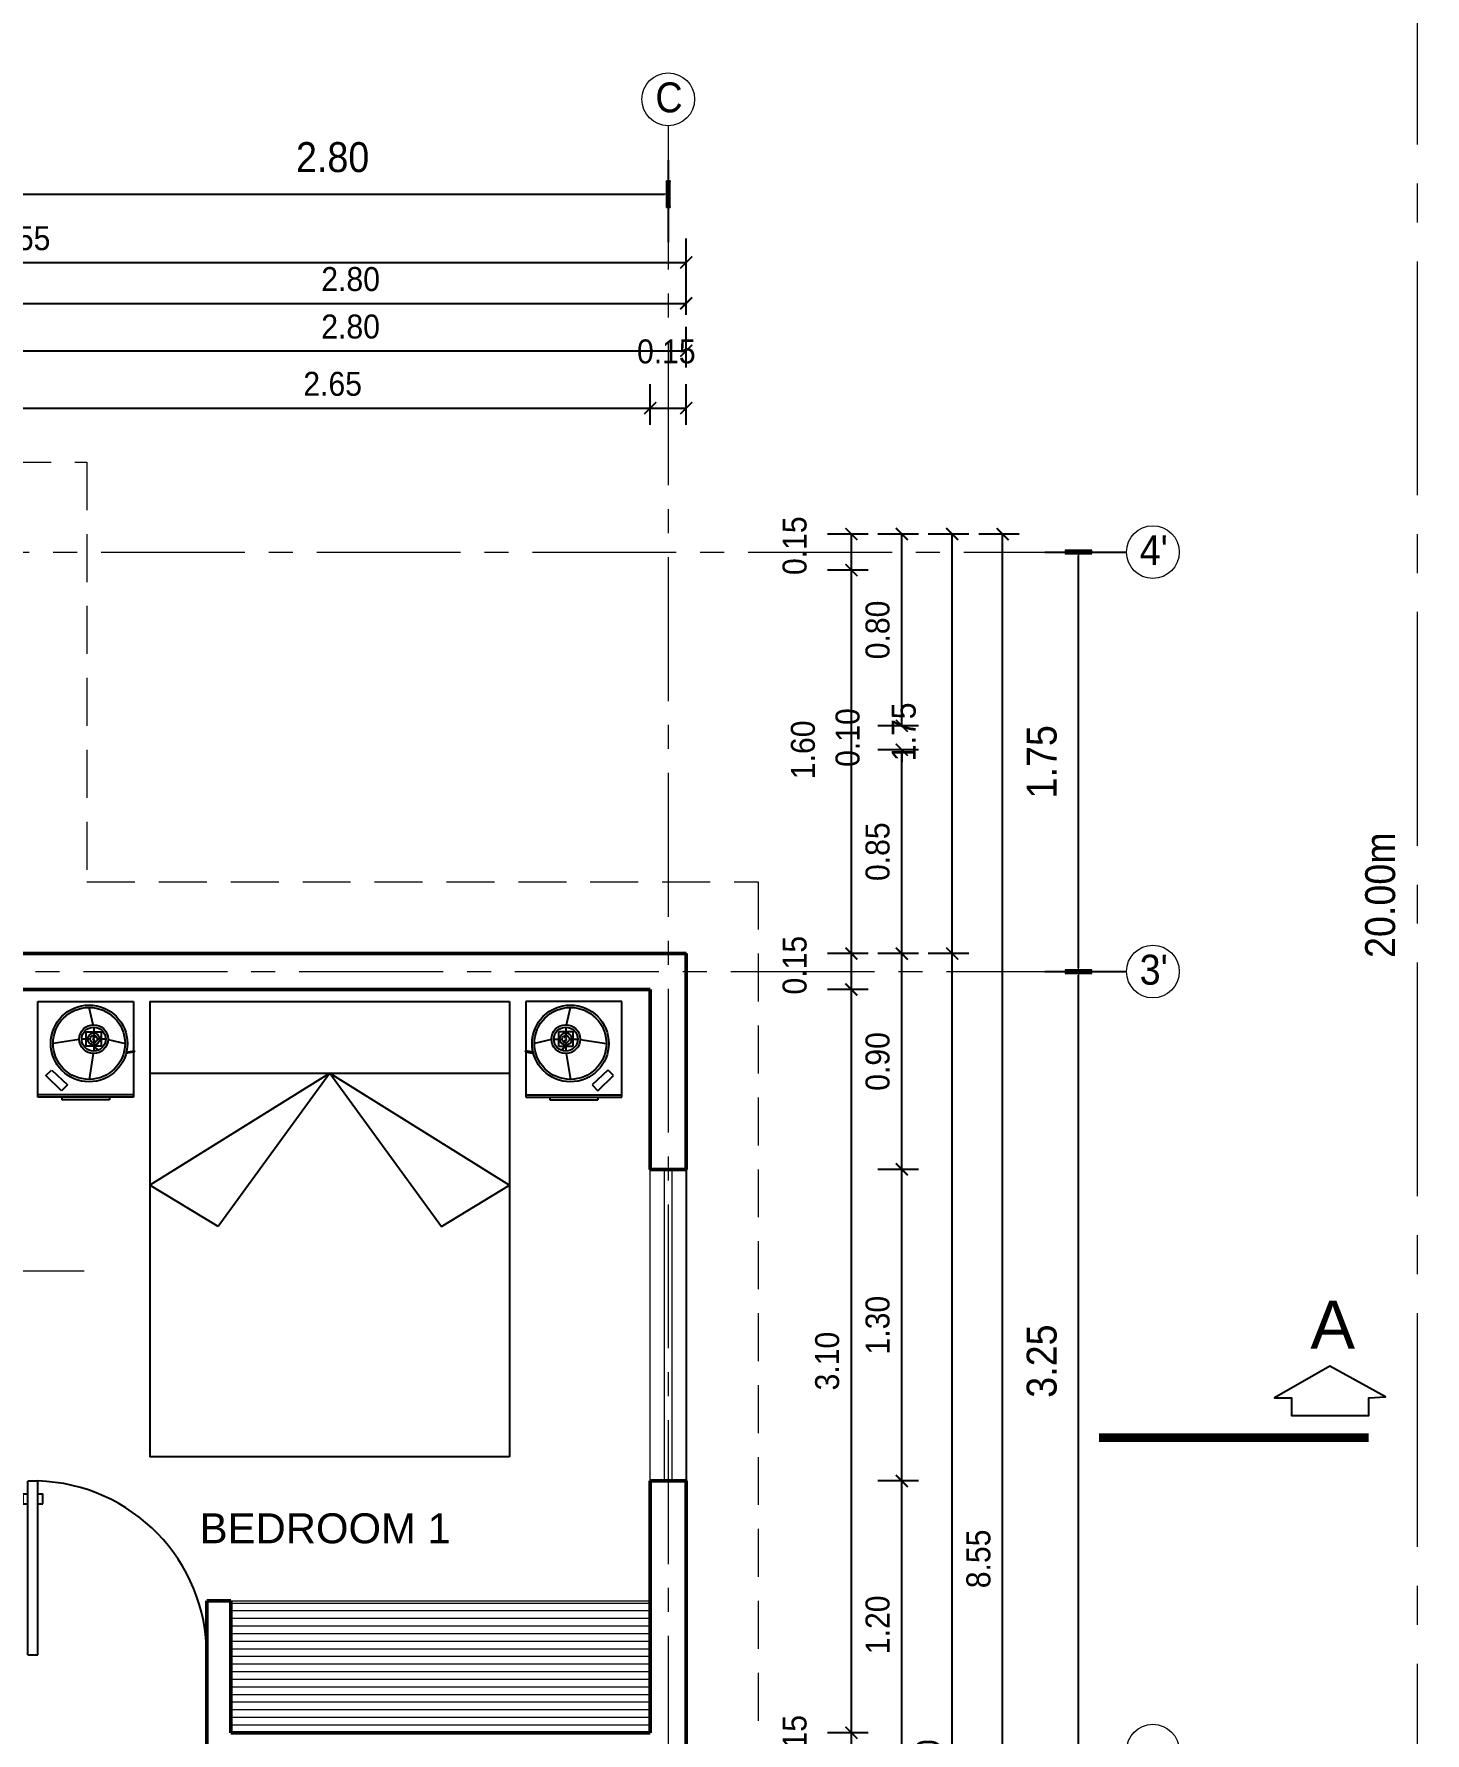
# Model space of a CAD drawing. Header units: inches. Extents: x 2.9 to 53.2, y 1.9 to 31.1.
# Drawn here: x 9.24 to 15.04, y 17.31 to 24.4 of the extents above; entities that cross this region are included whole.
import ezdxf
from ezdxf.enums import TextEntityAlignment as Align

# ---------------------------------------------------------------- set-up
doc = ezdxf.new("R2010")
doc.units = ezdxf.units.IN
doc.header["$MEASUREMENT"] = 0
doc.linetypes.add('CENTER2', pattern=[1.125, 0.75, -0.125, 0.125, -0.125])
doc.linetypes.add('RAYITAS', pattern=[0.375, 0.25, -0.125])
for name, color, linetype, lineweight in [('ACHURADO', 8, 'Continuous', 5), ('COTAS', 1, 'Continuous', 13), ('FINITO', 9, 'Continuous', 9), ('FINO', 1, 'Continuous', 13), ('FINOMED', 2, 'Continuous', 20), ('MURO', 4, 'Continuous', 50)]:
    doc.layers.add(name, color=color, linetype=linetype, lineweight=lineweight)
for name, color, linetype in [('CORTES', 4, 'Continuous'), ('MUEBLES', 2, 'Continuous'), ('TERRENO', 5, 'Continuous'), ('TEXTO', 2, 'Continuous')]:
    doc.layers.add(name, color=color, linetype=linetype)
doc.styles.add('AR', font='arial.ttf', dxfattribs={"width": 0.9})
doc.styles.add('ARIAL', font='arial.ttf')
doc.styles.add('ARIAL2', font='arial.ttf', dxfattribs={"width": 0.9})
doc.dimstyles.new('EJES', dxfattribs={"dimscale": 0, "dimtxt": 0.125, "dimasz": 0.015, "dimexe": 0.2, "dimexo": 0.08, "dimgap": 0.09, "dimtad": 1, "dimzin": 0, "dimdsep": 46, "dimtxsty": 'ARIAL2', "dimblk1": 'LCOT', "dimblk2": 'LCOT', "dimsah": 1, "dimcen": 0.09, "dimclrd": 1, "dimclre": 9, "dimclrt": 2, "dimadec": 0, "dimazin": 0, "dimtfac": 1, "dimtofl": 0, "dimtmove": 1, "dimatfit": 3, "dimldrblk": 'LCOT', "dimfxl": 0, "dimtolj": 1, "dimtzin": 0, "dimarcsym": 0})
doc.dimstyles.new('INTERIOR', dxfattribs={"dimscale": 0, "dimtxt": 0.1, "dimasz": 0.05, "dimexe": 0.1, "dimexo": 0.05, "dimgap": 0.05, "dimtad": 1, "dimzin": 0, "dimdsep": 46, "dimtxsty": 'AR', "dimblk1": 'ARCHTICK', "dimblk2": 'ARCHTICK', "dimsah": 1, "dimcen": 0.09, "dimclrd": 1, "dimclre": 9, "dimclrt": 2, "dimadec": 0, "dimazin": 0, "dimtfac": 1, "dimtofl": 0, "dimtmove": 1, "dimatfit": 3, "dimldrblk": 'ARCHTICK', "dimfxl": 0, "dimtolj": 1, "dimtzin": 0, "dimarcsym": 0})

# ---------------------------------------------------------------- blocks, each defined once
blk = doc.blocks.new('LCOT')
at = {"layer": 'COTAS', "color": 1, "linetype": 'ByBlock'}
blk.add_line((-0.5, 0), (-1, 0), dxfattribs=at)
at = {"layer": 'COTAS', "color": 1}
for p, q in [((-0.5, 3.71), (0.5, -3.71)), ((0.5, 3.71), (-0.5, -3.71)), ((-0.49, -3.71), (-0.49, 3.71)), ((-0.48, -3.71), (-0.48, 3.71)), ((-0.47, -3.71), (-0.47, 3.71)), ((-0.45, -3.71), (-0.45, 3.71)), ((-0.44, -3.71), (-0.44, 3.71)), ((-0.43, -3.71), (-0.43, 3.71)), ((-0.42, -3.71), (-0.42, 3.71)), ((-0.4, -3.71), (-0.4, 3.71)), ((-0.39, -3.71), (-0.39, 3.71)), ((-0.38, -3.71), (-0.38, 3.71)), ((-0.37, -3.71), (-0.37, 3.71)), ((-0.35, -3.71), (-0.35, 3.71)), ((-0.34, -3.71), (-0.34, 3.71)), ((-0.33, -3.71), (-0.33, 3.71)), ((-0.32, -3.71), (-0.32, 3.71)), ((-0.3, -3.71), (-0.3, 3.71)), ((-0.29, -3.71), (-0.29, 3.71)), ((-0.28, -3.71), (-0.28, 3.71)), ((-0.27, -3.71), (-0.27, 3.71)), ((-0.25, -3.71), (-0.25, 3.71)), ((-0.24, -3.71), (-0.24, 3.71)), ((-0.23, -3.71), (-0.23, 3.71)), ((-0.22, -3.71), (-0.22, 3.71)), ((-0.2, -3.71), (-0.2, 3.71)), ((-0.19, -3.71), (-0.19, 3.71)), ((-0.18, -3.71), (-0.18, 3.71)), ((-0.17, -3.71), (-0.17, 3.71)), ((-0.15, -3.71), (-0.15, 3.71)), ((-0.14, -3.71), (-0.14, 3.71)), ((-0.13, -3.71), (-0.13, 3.71)), ((-0.12, -3.71), (-0.12, 3.71)), ((-0.1, -3.71), (-0.1, 3.71)), ((-0.09, -3.71), (-0.09, 3.71)), ((-0.08, -3.71), (-0.08, 3.71)), ((-0.07, -3.71), (-0.07, 3.71)), ((-0.05, -3.71), (-0.05, 3.71)), ((-0.04, -3.71), (-0.04, 3.71)), ((-0.03, -3.71), (-0.03, 3.71)), ((-0.02, -3.71), (-0.02, 3.71)), ((0, -3.71), (0, 3.71)), ((0.01, -3.71), (0.01, 3.71)), ((0.02, -3.71), (0.02, 3.71)), ((0.03, -3.71), (0.03, 3.71)), ((0.05, -3.71), (0.05, 3.71)), ((0.06, -3.71), (0.06, 3.71)), ((0.07, -3.71), (0.07, 3.71)), ((0.08, -3.71), (0.08, 3.71)), ((0.1, -3.71), (0.1, 3.71)), ((0.11, -3.71), (0.11, 3.71)), ((0.12, -3.71), (0.12, 3.71)), ((0.13, -3.71), (0.13, 3.71)), ((0.15, -3.71), (0.15, 3.71)), ((0.16, -3.71), (0.16, 3.71)), ((0.17, -3.71), (0.17, 3.71)), ((0.18, -3.71), (0.18, 3.71)), ((0.2, -3.71), (0.2, 3.71)), ((0.21, -3.71), (0.21, 3.71)), ((0.22, -3.71), (0.22, 3.71)), ((0.23, -3.71), (0.23, 3.71)), ((0.25, -3.71), (0.25, 3.71)), ((0.26, -3.71), (0.26, 3.71)), ((0.27, -3.71), (0.27, 3.71)), ((0.28, -3.71), (0.28, 3.71)), ((0.3, -3.71), (0.3, 3.71)), ((0.31, -3.71), (0.31, 3.71)), ((0.32, -3.71), (0.32, 3.71)), ((0.33, -3.71), (0.33, 3.71)), ((0.35, -3.71), (0.35, 3.71)), ((0.36, -3.71), (0.36, 3.71)), ((0.37, -3.71), (0.37, 3.71)), ((0.38, -3.71), (0.38, 3.71)), ((0.4, -3.71), (0.4, 3.71)), ((0.41, -3.71), (0.41, 3.71)), ((0.42, -3.71), (0.42, 3.71)), ((0.43, -3.71), (0.43, 3.71)), ((0.45, -3.71), (0.45, 3.71)), ((0.46, -3.71), (0.46, 3.71)), ((0.47, -3.71), (0.47, 3.71)), ((0.48, -3.71), (0.48, 3.71)), ((0.5, -3.71), (0.5, 3.71))]:
    blk.add_line(p, q, dxfattribs=at)
blk.add_lwpolyline([(-0.5, 3.71), (-0.5, -3.71), (0.5, -3.71), (0.5, 3.71)], close=True, dxfattribs=at)
blk = doc.blocks.new('*D17')
at = {"layer": 'ACHURADO', "color": 9, "lineweight": -2, "transparency": 16777216}
for p, q in [((13.4553, 22.238), (13.7964, 22.238)), ((13.4553, 20.488), (13.7964, 20.488))]:
    blk.add_line(p, q, dxfattribs=at)
at = {"layer": 'ACHURADO', "color": 1, "lineweight": -2, "transparency": 16777216}
blk.add_line((13.5964, 20.503), (13.5964, 22.223), dxfattribs=at)
at = {"layer": 'Defpoints', "color": 0, "transparency": 16777216}
for p in [(13.3753, 22.238), (13.5964, 22.238), (13.3753, 20.488)]:
    blk.add_point(p, dxfattribs=at)
at = {"layer": 'ACHURADO', "color": 1, "lineweight": -2, "transparency": 16777216, "xscale": 0.015, "yscale": 0.015, "zscale": 0.015}
for p, rotation in [((13.5964, 22.238), 90), ((13.5964, 20.488), 270)]:
    blk.add_blockref('LCOT', p, dxfattribs=dict(at, rotation=rotation))
at = {"layer": 'ACHURADO', "color": 2, "transparency": 16777216, "insert": (13.4431, 21.363), "char_height": 0.125, "attachment_point": 5, "rotation": 90, "style": 'ARIAL2'}
blk.add_mtext('\\A1;1.75', dxfattribs=at)
blk = doc.blocks.new('*D19')
at = {"layer": 'ACHURADO', "color": 9, "lineweight": -2, "transparency": 16777216}
for p, q in [((9.0842, 23.8724), (9.0842, 23.5313)), ((11.8842, 23.8724), (11.8842, 23.5313))]:
    blk.add_line(p, q, dxfattribs=at)
at = {"layer": 'ACHURADO', "color": 1, "lineweight": -2, "transparency": 16777216}
blk.add_line((9.0992, 23.7313), (11.8692, 23.7313), dxfattribs=at)
at = {"layer": 'Defpoints', "color": 0, "transparency": 16777216}
for p in [(9.0842, 23.9524), (11.8842, 23.9524), (11.8842, 23.7313)]:
    blk.add_point(p, dxfattribs=at)
at = {"layer": 'ACHURADO', "color": 1, "lineweight": -2, "transparency": 16777216, "xscale": 0.015, "yscale": 0.015, "zscale": 0.015, "rotation": 180}
blk.add_blockref('LCOT', (9.0842, 23.7313), dxfattribs=at)
at = {"layer": 'ACHURADO', "color": 1, "lineweight": -2, "transparency": 16777216, "xscale": 0.015, "yscale": 0.015, "zscale": 0.015}
blk.add_blockref('LCOT', (11.8842, 23.7313), dxfattribs=at)
at = {"layer": 'ACHURADO', "color": 2, "transparency": 16777216, "insert": (10.4842, 23.8846), "char_height": 0.125, "attachment_point": 5, "style": 'ARIAL2'}
blk.add_mtext('\\A1;2.80', dxfattribs=at)
blk = doc.blocks.new('*D22')
at = {"layer": 'ACHURADO', "color": 9, "lineweight": -2, "transparency": 16777216}
for p, q in [((13.4553, 20.488), (13.7964, 20.488)), ((13.4553, 17.238), (13.7964, 17.238))]:
    blk.add_line(p, q, dxfattribs=at)
at = {"layer": 'ACHURADO', "color": 1, "lineweight": -2, "transparency": 16777216}
blk.add_line((13.5964, 17.253), (13.5964, 20.473), dxfattribs=at)
at = {"layer": 'Defpoints', "color": 0, "transparency": 16777216}
for p in [(13.3753, 20.488), (13.5964, 20.488), (13.3753, 17.238)]:
    blk.add_point(p, dxfattribs=at)
at = {"layer": 'ACHURADO', "color": 1, "lineweight": -2, "transparency": 16777216, "xscale": 0.015, "yscale": 0.015, "zscale": 0.015}
for p, rotation in [((13.5964, 20.488), 90), ((13.5964, 17.238), 270)]:
    blk.add_blockref('LCOT', p, dxfattribs=dict(at, rotation=rotation))
at = {"layer": 'ACHURADO', "color": 2, "transparency": 16777216, "insert": (13.4431, 18.863), "char_height": 0.125, "attachment_point": 5, "rotation": 90, "style": 'ARIAL2'}
blk.add_mtext('\\A1;3.25', dxfattribs=at)
blk = doc.blocks.new('PUE70')
at = {"layer": 'TERRENO', "color": 1}
for p, q in [((0, 0), (0.6997, 0)), ((0, 0), (0, -0.04)), ((0.6077, 0.02), (0.6077, 0)), ((0.6077, 0.02), (0.6477, 0.02)), ((0.6477, 0.02), (0.6477, 0)), ((0.7, 0), (0.7, -0.04)), ((0, -0.04), (0.7, -0.04)), ((0.6077, -0.04), (0.6077, -0.06)), ((0.6077, -0.06), (0.6477, -0.06)), ((0.6477, -0.04), (0.6477, -0.06))]:
    blk.add_line(p, q, dxfattribs=at)
at = {"layer": 'TERRENO', "color": 9}
blk.add_arc((0.0003, -0.02), 0.7, 270, 358.36275, dxfattribs=at)
blk = doc.blocks.new('P70')
at = {"layer": 'MURO', "xscale": -1.285714285714286, "yscale": 1.285714285714286, "zscale": 1.285714285714286, "rotation": 359.9999999999998}
blk.add_blockref('PUE70', (0, 0.9323), dxfattribs=at)
blk = doc.blocks.new('CAMA150A')
at = {"layer": 'MUEBLES'}
for p, q in [((-0.4, 2.4368), (0, 2.4368)), ((-0.4, 2.0368), (-0.4, 2.4368)), ((-0.39, 2.0368), (-0.39, 2.4368)), ((0, 2.4368), (0, 2.0368)), ((-0.3726, 2.3371), (-0.3095, 2.4027)), ((-0.2875, 2.3783), (-0.3481, 2.3126)), ((-0.3095, 2.4027), (-0.2863, 2.3796)), ((-0.1589, 2.2632), (-0.1754, 2.3725)), ((-0.41, 2.1368), (-0.41, 2.3368)), ((-0.4, 2.3368), (-0.41, 2.3368)), ((-0.3481, 2.3126), (-0.3726, 2.3371)), ((-0.2173, 2.2048), (-0.3254, 2.2225)), ((-0.1724, 2.2032), (-0.2074, 2.2032)), ((-0.1869, 2.2033), (-0.2042, 2.1856)), ((-0.1869, 2.2007), (-0.2034, 2.1837)), ((-0.1869, 2.2341), (-0.1268, 2.2341)), ((-0.1869, 2.1725), (-0.1869, 2.2341)), ((-0.1636, 2.2065), (-0.1636, 2.2004)), ((-0.1568, 2.2026), (-0.1636, 2.2065)), ((-0.1574, 2.2182), (-0.1574, 2.2532)), ((-0.1507, 2.2065), (-0.1568, 2.2026)), ((-0.1507, 2.2001), (-0.1507, 2.2065)), ((-0.1074, 2.2032), (-0.1424, 2.2032)), ((-0.1268, 2.2341), (-0.1268, 2.1725)), ((-0.0974, 2.2055), (-0.0254, 2.2225)), ((-0.4, 2.1368), (-0.41, 2.1368)), ((-0.1268, 2.1725), (-0.1869, 2.1725)), ((-0.1596, 2.1432), (-0.1754, 2.0725)), ((-0.1574, 2.1532), (-0.1574, 2.1882)), ((-0.2102, 2.0333), (-0.2167, 2.0693)), ((-0.2115, 2.068), (-0.2063, 2.0346)), ((0, 2.0368), (-0.4, 2.0368)), ((-0.2063, 2.0346), (-0.2102, 2.0333)), ((0, 1.9684), (-1.9, 1.9684)), ((-1.9, 0.4684), (-1.9, 1.9684)), ((-0.9393, 1.6839), (-0.7661, 1.9684)), ((-0.3, 1.2184), (-0.7661, 1.9684)), ((-0.3, 1.9684), (-0.3, 0.4684)), ((0, 1.9684), (0, 0.4684)), ((-0.3, 1.2184), (-0.9393, 1.6839)), ((-0.3, 1.2184), (-0.9393, 0.7528)), ((-0.3, 1.2184), (-0.7661, 0.4684)), ((-0.9393, 0.7528), (-0.7661, 0.4684)), ((0, 0.4684), (-1.9, 0.4684)), ((-0.4, 0.4), (-0.4, 0)), ((0, 0.4), (-0.4, 0.4)), ((-0.39, 0.4), (-0.39, 0)), ((-0.2102, 0.4035), (-0.2167, 0.3674)), ((-0.2115, 0.3687), (-0.2063, 0.4022)), ((-0.2063, 0.4022), (-0.2102, 0.4035)), ((-0.1596, 0.2935), (-0.1754, 0.3643)), ((0, 0), (0, 0.4)), ((-0.4, 0.3), (-0.41, 0.3)), ((-0.41, 0.3), (-0.41, 0.1)), ((-0.1574, 0.2836), (-0.1574, 0.2486)), ((-0.2173, 0.2319), (-0.3254, 0.2143)), ((-0.1724, 0.2336), (-0.2074, 0.2336)), ((-0.1869, 0.2334), (-0.2042, 0.2512)), ((-0.1869, 0.236), (-0.2034, 0.2531)), ((-0.1268, 0.2642), (-0.1869, 0.2642)), ((-0.1869, 0.2642), (-0.1869, 0.2026)), ((-0.1636, 0.2303), (-0.1636, 0.2364)), ((-0.1568, 0.2342), (-0.1636, 0.2303)), ((-0.1574, 0.2186), (-0.1574, 0.1836)), ((-0.1507, 0.2303), (-0.1568, 0.2342)), ((-0.1507, 0.2367), (-0.1507, 0.2303)), ((-0.1074, 0.2336), (-0.1424, 0.2336)), ((-0.1268, 0.2026), (-0.1268, 0.2642)), ((-0.0974, 0.2312), (-0.0254, 0.2143)), ((-0.1869, 0.2026), (-0.1268, 0.2026)), ((-0.1589, 0.1736), (-0.1754, 0.0643)), ((-0.4, 0.1), (-0.41, 0.1)), ((-0.3481, 0.1241), (-0.3726, 0.0997)), ((-0.3726, 0.0997), (-0.3095, 0.034)), ((-0.2875, 0.0585), (-0.3481, 0.1241)), ((-0.4, 0), (0, 0)), ((-0.3095, 0.034), (-0.2863, 0.0572))]:
    blk.add_line(p, q, dxfattribs=at)
for centre, radius in [((-0.1754, 2.2225), 0.16), ((-0.1754, 2.2225), 0.15), ((-0.1574, 2.2032), 0.06), ((-0.1574, 2.2032), 0.05), ((-0.1574, 2.2032), 0.025), ((-0.1574, 2.2032), 0.015), ((-0.1636, 2.2004), 0.000881), ((-0.1507, 2.2001), 0.000881), ((-0.1754, 0.2143), 0.16), ((-0.1754, 0.2143), 0.15), ((-0.1574, 0.2336), 0.06), ((-0.1574, 0.2336), 0.05), ((-0.1574, 0.2336), 0.025), ((-0.1574, 0.2336), 0.015), ((-0.1636, 0.2364), 0.000881), ((-0.1507, 0.2367), 0.000881)]:
    blk.add_circle(centre, radius, dxfattribs=at)
blk = doc.blocks.new('_ARCHTICK')
at = {"color": 0, "linetype": 'ByBlock', "ltscale": 0.5, "const_width": 0.15}
blk.add_lwpolyline([(-0.5, -0.5), (0.5, 0.5)], dxfattribs=at)
blk = doc.blocks.new('*D30')
at = {"layer": 'COTAS', "color": 9, "lineweight": -2, "transparency": 16777216}
blk.add_line((11.8092, 22.7687), (11.8092, 22.9383), dxfattribs=at)
at = {"layer": 'COTAS', "color": 1, "lineweight": -2, "transparency": 16777216}
blk.add_line((9.1592, 22.8383), (11.8092, 22.8383), dxfattribs=at)
at = {"layer": 'Defpoints', "color": 0, "transparency": 16777216}
for p in [(11.8092, 22.8383), (9.1592, 22.7187), (11.8092, 22.7187)]:
    blk.add_point(p, dxfattribs=at)
at = {"layer": 'COTAS', "color": 1, "lineweight": -2, "transparency": 16777216, "xscale": 0.05, "yscale": 0.05, "zscale": 0.05, "rotation": 180}
blk.add_blockref('_ARCHTICK', (9.1592, 22.8383), dxfattribs=at)
at = {"layer": 'COTAS', "color": 1, "lineweight": -2, "transparency": 16777216, "xscale": 0.05, "yscale": 0.05, "zscale": 0.05}
blk.add_blockref('_ARCHTICK', (11.8092, 22.8383), dxfattribs=at)
at = {"layer": 'COTAS', "color": 2, "transparency": 16777216, "insert": (10.4842, 22.939), "char_height": 0.1, "attachment_point": 5, "style": 'AR'}
blk.add_mtext('\\A1;2.65', dxfattribs=at)
blk = doc.blocks.new('*D31')
at = {"layer": 'COTAS', "color": 9, "lineweight": -2, "transparency": 16777216}
blk.add_line((11.9592, 22.7687), (11.9592, 22.9383), dxfattribs=at)
at = {"layer": 'COTAS', "color": 1, "lineweight": -2, "transparency": 16777216}
blk.add_line((11.8092, 22.8383), (11.9592, 22.8383), dxfattribs=at)
at = {"layer": 'Defpoints', "color": 0, "transparency": 16777216}
for p in [(11.9592, 22.8383), (11.8092, 22.7187), (11.9592, 22.7187)]:
    blk.add_point(p, dxfattribs=at)
at = {"layer": 'COTAS', "color": 1, "lineweight": -2, "transparency": 16777216, "xscale": 0.05, "yscale": 0.05, "zscale": 0.05, "rotation": 180}
blk.add_blockref('_ARCHTICK', (11.8092, 22.8383), dxfattribs=at)
at = {"layer": 'COTAS', "color": 1, "lineweight": -2, "transparency": 16777216, "xscale": 0.05, "yscale": 0.05, "zscale": 0.05}
blk.add_blockref('_ARCHTICK', (11.9592, 22.8383), dxfattribs=at)
at = {"layer": 'COTAS', "color": 2, "transparency": 16777216, "insert": (11.8764, 23.0742), "char_height": 0.1, "attachment_point": 5, "style": 'AR'}
blk.add_mtext('\\A1;0.15', dxfattribs=at)
blk = doc.blocks.new('*D35')
at = {"layer": 'COTAS', "color": 9, "lineweight": -2, "transparency": 16777216}
blk.add_line((11.9592, 23.0078), (11.9592, 23.1774), dxfattribs=at)
at = {"layer": 'COTAS', "color": 1, "lineweight": -2, "transparency": 16777216}
blk.add_line((9.1592, 23.0774), (11.9592, 23.0774), dxfattribs=at)
at = {"layer": 'Defpoints', "color": 0, "transparency": 16777216}
for p in [(11.9592, 23.0774), (9.1592, 22.9578), (11.9592, 22.9578)]:
    blk.add_point(p, dxfattribs=at)
at = {"layer": 'COTAS', "color": 1, "lineweight": -2, "transparency": 16777216, "xscale": 0.05, "yscale": 0.05, "zscale": 0.05, "rotation": 180}
blk.add_blockref('_ARCHTICK', (9.1592, 23.0774), dxfattribs=at)
at = {"layer": 'COTAS', "color": 1, "lineweight": -2, "transparency": 16777216, "xscale": 0.05, "yscale": 0.05, "zscale": 0.05}
blk.add_blockref('_ARCHTICK', (11.9592, 23.0774), dxfattribs=at)
at = {"layer": 'COTAS', "color": 2, "transparency": 16777216, "insert": (10.5592, 23.1781), "char_height": 0.1, "attachment_point": 5, "style": 'AR'}
blk.add_mtext('\\A1;2.80', dxfattribs=at)
blk = doc.blocks.new('*D37')
at = {"layer": 'COTAS', "color": 9, "lineweight": -2, "transparency": 16777216}
blk.add_line((11.9592, 23.2274), (11.9592, 23.3754), dxfattribs=at)
at = {"layer": 'COTAS', "color": 1, "lineweight": -2, "transparency": 16777216}
blk.add_line((9.1592, 23.2754), (11.9592, 23.2754), dxfattribs=at)
at = {"layer": 'Defpoints', "color": 0, "transparency": 16777216}
for p in [(11.9592, 23.2754), (11.9592, 23.1774), (9.1592, 23.1558)]:
    blk.add_point(p, dxfattribs=at)
at = {"layer": 'COTAS', "color": 1, "lineweight": -2, "transparency": 16777216, "xscale": 0.05, "yscale": 0.05, "zscale": 0.05, "rotation": 180}
blk.add_blockref('_ARCHTICK', (9.1592, 23.2754), dxfattribs=at)
at = {"layer": 'COTAS', "color": 1, "lineweight": -2, "transparency": 16777216, "xscale": 0.05, "yscale": 0.05, "zscale": 0.05}
blk.add_blockref('_ARCHTICK', (11.9592, 23.2754), dxfattribs=at)
at = {"layer": 'COTAS', "color": 2, "transparency": 16777216, "insert": (10.5592, 23.3761), "char_height": 0.1, "attachment_point": 5, "style": 'AR'}
blk.add_mtext('\\A1;2.80', dxfattribs=at)
blk = doc.blocks.new('*D38')
at = {"layer": 'COTAS', "color": 9, "lineweight": -2, "transparency": 16777216}
for p, q in [((6.4092, 23.3764), (6.4092, 23.546)), ((11.9592, 23.3764), (11.9592, 23.546))]:
    blk.add_line(p, q, dxfattribs=at)
at = {"layer": 'COTAS', "color": 1, "lineweight": -2, "transparency": 16777216}
blk.add_line((6.4092, 23.446), (11.9592, 23.446), dxfattribs=at)
at = {"layer": 'Defpoints', "color": 0, "transparency": 16777216}
for p in [(11.9592, 23.446), (6.4092, 23.3264), (11.9592, 23.3264)]:
    blk.add_point(p, dxfattribs=at)
at = {"layer": 'COTAS', "color": 1, "lineweight": -2, "transparency": 16777216, "xscale": 0.05, "yscale": 0.05, "zscale": 0.05, "rotation": 180}
blk.add_blockref('_ARCHTICK', (6.4092, 23.446), dxfattribs=at)
at = {"layer": 'COTAS', "color": 1, "lineweight": -2, "transparency": 16777216, "xscale": 0.05, "yscale": 0.05, "zscale": 0.05}
blk.add_blockref('_ARCHTICK', (11.9592, 23.446), dxfattribs=at)
at = {"layer": 'COTAS', "color": 2, "transparency": 16777216, "insert": (9.1842, 23.5467), "char_height": 0.1, "attachment_point": 5, "style": 'AR'}
blk.add_mtext('\\A1;5.55', dxfattribs=at)
blk = doc.blocks.new('*D72')
at = {"layer": 'COTAS', "color": 9, "lineweight": -2, "transparency": 16777216}
blk.add_line((12.7181, 20.413), (12.5486, 20.413), dxfattribs=at)
at = {"layer": 'COTAS', "color": 1, "lineweight": -2, "transparency": 16777216}
blk.add_line((12.6486, 17.313), (12.6486, 20.413), dxfattribs=at)
at = {"layer": 'Defpoints', "color": 0, "transparency": 16777216}
for p in [(12.6486, 20.413), (12.7681, 20.413), (12.7681, 17.313)]:
    blk.add_point(p, dxfattribs=at)
at = {"layer": 'COTAS', "color": 1, "lineweight": -2, "transparency": 16777216, "xscale": 0.05, "yscale": 0.05, "zscale": 0.05}
for p, rotation in [((12.6486, 20.413), 90), ((12.6486, 17.313), 270)]:
    blk.add_blockref('_ARCHTICK', p, dxfattribs=dict(at, rotation=rotation))
at = {"layer": 'COTAS', "color": 2, "transparency": 16777216, "insert": (12.5479, 18.863), "char_height": 0.1, "attachment_point": 5, "rotation": 90, "style": 'AR'}
blk.add_mtext('\\A1;3.10', dxfattribs=at)
blk = doc.blocks.new('*D74')
at = {"layer": 'COTAS', "color": 9, "lineweight": -2, "transparency": 16777216}
blk.add_line((12.7181, 22.163), (12.5486, 22.163), dxfattribs=at)
at = {"layer": 'COTAS', "color": 1, "lineweight": -2, "transparency": 16777216}
blk.add_line((12.6486, 20.563), (12.6486, 22.163), dxfattribs=at)
at = {"layer": 'Defpoints', "color": 0, "transparency": 16777216}
for p in [(12.6486, 22.163), (12.7681, 22.163), (12.7681, 20.563)]:
    blk.add_point(p, dxfattribs=at)
at = {"layer": 'COTAS', "color": 1, "lineweight": -2, "transparency": 16777216, "xscale": 0.05, "yscale": 0.05, "zscale": 0.05}
for p, rotation in [((12.6486, 22.163), 90), ((12.6486, 20.563), 270)]:
    blk.add_blockref('_ARCHTICK', p, dxfattribs=dict(at, rotation=rotation))
at = {"layer": 'COTAS', "color": 2, "transparency": 16777216, "insert": (12.4468, 21.413), "char_height": 0.1, "attachment_point": 5, "rotation": 90, "style": 'AR'}
blk.add_mtext('\\A1;1.60', dxfattribs=at)
blk = doc.blocks.new('*D75')
at = {"layer": 'COTAS', "color": 9, "lineweight": -2, "transparency": 16777216}
blk.add_line((12.9284, 19.663), (12.7589, 19.663), dxfattribs=at)
at = {"layer": 'COTAS', "color": 1, "lineweight": -2, "transparency": 16777216}
blk.add_line((12.8589, 18.363), (12.8589, 19.663), dxfattribs=at)
at = {"layer": 'Defpoints', "color": 0, "transparency": 16777216}
for p in [(12.8589, 19.663), (12.9784, 19.663), (12.9784, 18.363)]:
    blk.add_point(p, dxfattribs=at)
at = {"layer": 'COTAS', "color": 1, "lineweight": -2, "transparency": 16777216, "xscale": 0.05, "yscale": 0.05, "zscale": 0.05}
for p, rotation in [((12.8589, 19.663), 90), ((12.8589, 18.363), 270)]:
    blk.add_blockref('_ARCHTICK', p, dxfattribs=dict(at, rotation=rotation))
at = {"layer": 'COTAS', "color": 2, "transparency": 16777216, "insert": (12.7582, 19.013), "char_height": 0.1, "attachment_point": 5, "rotation": 90, "style": 'AR'}
blk.add_mtext('\\A1;1.30', dxfattribs=at)
blk = doc.blocks.new('*D76')
at = {"layer": 'COTAS', "color": 9, "lineweight": -2, "transparency": 16777216}
blk.add_line((12.9284, 18.363), (12.7589, 18.363), dxfattribs=at)
at = {"layer": 'COTAS', "color": 1, "lineweight": -2, "transparency": 16777216}
blk.add_line((12.8589, 17.163), (12.8589, 18.363), dxfattribs=at)
at = {"layer": 'Defpoints', "color": 0, "transparency": 16777216}
for p in [(12.8589, 18.363), (12.9784, 18.363), (12.9784, 17.163)]:
    blk.add_point(p, dxfattribs=at)
at = {"layer": 'COTAS', "color": 1, "lineweight": -2, "transparency": 16777216, "xscale": 0.05, "yscale": 0.05, "zscale": 0.05}
for p, rotation in [((12.8589, 18.363), 90), ((12.8589, 17.163), 270)]:
    blk.add_blockref('_ARCHTICK', p, dxfattribs=dict(at, rotation=rotation))
at = {"layer": 'COTAS', "color": 2, "transparency": 16777216, "insert": (12.7582, 17.763), "char_height": 0.1, "attachment_point": 5, "rotation": 90, "style": 'AR'}
blk.add_mtext('\\A1;1.20', dxfattribs=at)
blk = doc.blocks.new('*D78')
at = {"layer": 'COTAS', "color": 9, "lineweight": -2, "transparency": 16777216}
blk.add_line((12.7181, 17.313), (12.5486, 17.313), dxfattribs=at)
at = {"layer": 'COTAS', "color": 1, "lineweight": -2, "transparency": 16777216}
blk.add_line((12.6486, 17.163), (12.6486, 17.313), dxfattribs=at)
at = {"layer": 'Defpoints', "color": 0, "transparency": 16777216}
for p in [(12.6486, 17.313), (12.7681, 17.313), (12.7681, 17.163)]:
    blk.add_point(p, dxfattribs=at)
at = {"layer": 'COTAS', "color": 1, "lineweight": -2, "transparency": 16777216, "xscale": 0.05, "yscale": 0.05, "zscale": 0.05}
for p, rotation in [((12.6486, 17.313), 90), ((12.6486, 17.163), 270)]:
    blk.add_blockref('_ARCHTICK', p, dxfattribs=dict(at, rotation=rotation))
at = {"layer": 'COTAS', "color": 2, "transparency": 16777216, "insert": (12.4121, 17.2645), "char_height": 0.1, "attachment_point": 5, "rotation": 90, "style": 'AR'}
blk.add_mtext('\\A1;0.15', dxfattribs=at)
blk = doc.blocks.new('*D79')
at = {"layer": 'COTAS', "color": 9, "lineweight": -2, "transparency": 16777216}
blk.add_line((12.7181, 20.563), (12.5486, 20.563), dxfattribs=at)
at = {"layer": 'COTAS', "color": 1, "lineweight": -2, "transparency": 16777216}
blk.add_line((12.6486, 20.413), (12.6486, 20.563), dxfattribs=at)
at = {"layer": 'Defpoints', "color": 0, "transparency": 16777216}
for p in [(12.6486, 20.563), (12.7681, 20.563), (12.7681, 20.413)]:
    blk.add_point(p, dxfattribs=at)
at = {"layer": 'COTAS', "color": 1, "lineweight": -2, "transparency": 16777216, "xscale": 0.05, "yscale": 0.05, "zscale": 0.05}
for p, rotation in [((12.6486, 20.563), 90), ((12.6486, 20.413), 270)]:
    blk.add_blockref('_ARCHTICK', p, dxfattribs=dict(at, rotation=rotation))
at = {"layer": 'COTAS', "color": 2, "transparency": 16777216, "insert": (12.4121, 20.5145), "char_height": 0.1, "attachment_point": 5, "rotation": 90, "style": 'AR'}
blk.add_mtext('\\A1;0.15', dxfattribs=at)
blk = doc.blocks.new('*D80')
at = {"layer": 'COTAS', "color": 9, "lineweight": -2, "transparency": 16777216}
blk.add_line((12.7181, 22.313), (12.5486, 22.313), dxfattribs=at)
at = {"layer": 'COTAS', "color": 1, "lineweight": -2, "transparency": 16777216}
blk.add_line((12.6486, 22.163), (12.6486, 22.313), dxfattribs=at)
at = {"layer": 'Defpoints', "color": 0, "transparency": 16777216}
for p in [(12.6486, 22.313), (12.7681, 22.313), (12.7681, 22.163)]:
    blk.add_point(p, dxfattribs=at)
at = {"layer": 'COTAS', "color": 1, "lineweight": -2, "transparency": 16777216, "xscale": 0.05, "yscale": 0.05, "zscale": 0.05}
for p, rotation in [((12.6486, 22.313), 90), ((12.6486, 22.163), 270)]:
    blk.add_blockref('_ARCHTICK', p, dxfattribs=dict(at, rotation=rotation))
at = {"layer": 'COTAS', "color": 2, "transparency": 16777216, "insert": (12.4121, 22.2645), "char_height": 0.1, "attachment_point": 5, "rotation": 90, "style": 'AR'}
blk.add_mtext('\\A1;0.15', dxfattribs=at)
blk = doc.blocks.new('*D85')
at = {"layer": 'COTAS', "color": 9, "lineweight": -2, "transparency": 16777216}
blk.add_line((12.9284, 20.563), (12.7589, 20.563), dxfattribs=at)
at = {"layer": 'COTAS', "color": 1, "lineweight": -2, "transparency": 16777216}
blk.add_line((12.8589, 19.663), (12.8589, 20.563), dxfattribs=at)
at = {"layer": 'Defpoints', "color": 0, "transparency": 16777216}
for p in [(12.8589, 20.563), (12.9784, 20.563), (12.9784, 19.663)]:
    blk.add_point(p, dxfattribs=at)
at = {"layer": 'COTAS', "color": 1, "lineweight": -2, "transparency": 16777216, "xscale": 0.05, "yscale": 0.05, "zscale": 0.05}
for p, rotation in [((12.8589, 20.563), 90), ((12.8589, 19.663), 270)]:
    blk.add_blockref('_ARCHTICK', p, dxfattribs=dict(at, rotation=rotation))
at = {"layer": 'COTAS', "color": 2, "transparency": 16777216, "insert": (12.7582, 20.113), "char_height": 0.1, "attachment_point": 5, "rotation": 90, "style": 'AR'}
blk.add_mtext('\\A1;0.90', dxfattribs=at)
blk = doc.blocks.new('*D86')
at = {"layer": 'COTAS', "color": 9, "lineweight": -2, "transparency": 16777216}
blk.add_line((12.9284, 21.413), (12.7589, 21.413), dxfattribs=at)
at = {"layer": 'COTAS', "color": 1, "lineweight": -2, "transparency": 16777216}
blk.add_line((12.8589, 20.563), (12.8589, 21.413), dxfattribs=at)
at = {"layer": 'Defpoints', "color": 0, "transparency": 16777216}
for p in [(12.8589, 21.413), (12.9784, 21.413), (12.9784, 20.563)]:
    blk.add_point(p, dxfattribs=at)
at = {"layer": 'COTAS', "color": 1, "lineweight": -2, "transparency": 16777216, "xscale": 0.05, "yscale": 0.05, "zscale": 0.05}
for p, rotation in [((12.8589, 21.413), 90), ((12.8589, 20.563), 270)]:
    blk.add_blockref('_ARCHTICK', p, dxfattribs=dict(at, rotation=rotation))
at = {"layer": 'COTAS', "color": 2, "transparency": 16777216, "insert": (12.7582, 20.988), "char_height": 0.1, "attachment_point": 5, "rotation": 90, "style": 'AR'}
blk.add_mtext('\\A1;0.85', dxfattribs=at)
blk = doc.blocks.new('*D87')
at = {"layer": 'COTAS', "color": 9, "lineweight": -2, "transparency": 16777216}
blk.add_line((12.9284, 22.313), (12.7589, 22.313), dxfattribs=at)
at = {"layer": 'COTAS', "color": 1, "lineweight": -2, "transparency": 16777216}
blk.add_line((12.8589, 21.513), (12.8589, 22.313), dxfattribs=at)
at = {"layer": 'Defpoints', "color": 0, "transparency": 16777216}
for p in [(12.8589, 22.313), (12.9784, 22.313), (12.9784, 21.513)]:
    blk.add_point(p, dxfattribs=at)
at = {"layer": 'COTAS', "color": 1, "lineweight": -2, "transparency": 16777216, "xscale": 0.05, "yscale": 0.05, "zscale": 0.05}
for p, rotation in [((12.8589, 22.313), 90), ((12.8589, 21.513), 270)]:
    blk.add_blockref('_ARCHTICK', p, dxfattribs=dict(at, rotation=rotation))
at = {"layer": 'COTAS', "color": 2, "transparency": 16777216, "insert": (12.7582, 21.913), "char_height": 0.1, "attachment_point": 5, "rotation": 90, "style": 'AR'}
blk.add_mtext('\\A1;0.80', dxfattribs=at)
blk = doc.blocks.new('*D88')
at = {"layer": 'COTAS', "color": 9, "lineweight": -2, "transparency": 16777216}
blk.add_line((13.1387, 22.313), (12.9692, 22.313), dxfattribs=at)
at = {"layer": 'COTAS', "color": 1, "lineweight": -2, "transparency": 16777216}
blk.add_line((13.0692, 20.563), (13.0692, 22.313), dxfattribs=at)
at = {"layer": 'Defpoints', "color": 0, "transparency": 16777216}
for p in [(13.0692, 22.313), (13.1887, 22.313), (13.1887, 20.563)]:
    blk.add_point(p, dxfattribs=at)
at = {"layer": 'COTAS', "color": 1, "lineweight": -2, "transparency": 16777216, "xscale": 0.05, "yscale": 0.05, "zscale": 0.05}
for p, rotation in [((13.0692, 22.313), 90), ((13.0692, 20.563), 270)]:
    blk.add_blockref('_ARCHTICK', p, dxfattribs=dict(at, rotation=rotation))
at = {"layer": 'COTAS', "color": 2, "transparency": 16777216, "insert": (12.8674, 21.488), "char_height": 0.1, "attachment_point": 5, "rotation": 90, "style": 'AR'}
blk.add_mtext('\\A1;1.75', dxfattribs=at)
blk = doc.blocks.new('*D89')
at = {"layer": 'COTAS', "color": 9, "lineweight": -2, "transparency": 16777216}
for p, q in [((13.1387, 20.563), (12.9692, 20.563)), ((13.1387, 13.763), (12.9692, 13.763))]:
    blk.add_line(p, q, dxfattribs=at)
at = {"layer": 'COTAS', "color": 1, "lineweight": -2, "transparency": 16777216}
blk.add_line((13.0692, 13.763), (13.0692, 20.563), dxfattribs=at)
at = {"layer": 'Defpoints', "color": 0, "transparency": 16777216}
for p in [(13.0692, 20.563), (13.1887, 20.563), (13.1887, 13.763)]:
    blk.add_point(p, dxfattribs=at)
at = {"layer": 'COTAS', "color": 1, "lineweight": -2, "transparency": 16777216, "xscale": 0.05, "yscale": 0.05, "zscale": 0.05}
for p, rotation in [((13.0692, 20.563), 90), ((13.0692, 13.763), 270)]:
    blk.add_blockref('_ARCHTICK', p, dxfattribs=dict(at, rotation=rotation))
at = {"layer": 'COTAS', "color": 2, "transparency": 16777216, "insert": (12.9685, 17.163), "char_height": 0.1, "attachment_point": 5, "rotation": 90, "style": 'AR'}
blk.add_mtext('\\A1;6.80', dxfattribs=at)
blk = doc.blocks.new('*D90')
at = {"layer": 'COTAS', "color": 9, "lineweight": -2, "transparency": 16777216}
for p, q in [((13.349, 22.313), (13.1795, 22.313)), ((13.349, 13.763), (13.1795, 13.763))]:
    blk.add_line(p, q, dxfattribs=at)
at = {"layer": 'COTAS', "color": 1, "lineweight": -2, "transparency": 16777216}
blk.add_line((13.2795, 13.763), (13.2795, 22.313), dxfattribs=at)
at = {"layer": 'Defpoints', "color": 0, "transparency": 16777216}
for p in [(13.2795, 22.313), (13.399, 22.313), (13.399, 13.763)]:
    blk.add_point(p, dxfattribs=at)
at = {"layer": 'COTAS', "color": 1, "lineweight": -2, "transparency": 16777216, "xscale": 0.05, "yscale": 0.05, "zscale": 0.05}
for p, rotation in [((13.2795, 22.313), 90), ((13.2795, 13.763), 270)]:
    blk.add_blockref('_ARCHTICK', p, dxfattribs=dict(at, rotation=rotation))
at = {"layer": 'COTAS', "color": 2, "transparency": 16777216, "insert": (13.1788, 18.038), "char_height": 0.1, "attachment_point": 5, "rotation": 90, "style": 'AR'}
blk.add_mtext('\\A1;8.55', dxfattribs=at)
blk = doc.blocks.new('*D92')
at = {"layer": 'Defpoints', "color": 0, "transparency": 16777216}
for p in [(15.0092, 30.763), (15.0092, 30.763), (15.0092, 10.763)]:
    blk.add_point(p, dxfattribs=at)
at = {"layer": 'COTAS', "color": 2, "transparency": 16777216, "insert": (14.8554, 20.763), "char_height": 0.125, "attachment_point": 5, "rotation": 90, "style": 'ARIAL2'}
blk.add_mtext('\\A1;  20.00m', dxfattribs=at)
blk = doc.blocks.new('CORTE')
at = {"layer": 'CORTES', "linetype": 'CENTER2', "const_width": 0.045}
blk.add_lwpolyline([(-0.2029, 0.3728), (1.2031, 0.3728)], dxfattribs=at)
at = {"layer": 'CORTES'}
blk.add_lwpolyline([(-0.0019, 0.2575), (-0.204, 0.2575), (-0.204, 0.1647), (-0.2913, 0.1597), (0, 0), (0.2874, 0.1647), (0.2001, 0.1647), (0.2001, 0.2575)], close=True, dxfattribs=at)
blk = doc.blocks.new('*D139')
at = {"layer": 'COTAS', "color": 1, "lineweight": -2, "transparency": 16777216}
for p, q in [((12.8589, 21.513), (12.8589, 21.563)), ((12.8589, 21.413), (12.8589, 21.363))]:
    blk.add_line(p, q, dxfattribs=at)
at = {"layer": 'COTAS', "color": 9, "lineweight": -2, "transparency": 16777216}
blk.add_line((12.9284, 21.513), (12.7589, 21.513), dxfattribs=at)
at = {"layer": 'Defpoints', "color": 0, "transparency": 16777216}
for p in [(12.8589, 21.513), (12.9784, 21.513), (12.9784, 21.413)]:
    blk.add_point(p, dxfattribs=at)
at = {"layer": 'COTAS', "color": 1, "lineweight": -2, "transparency": 16777216, "xscale": 0.05, "yscale": 0.05, "zscale": 0.05}
for p, rotation in [((12.8589, 21.513), 270), ((12.8589, 21.413), 90)]:
    blk.add_blockref('_ARCHTICK', p, dxfattribs=dict(at, rotation=rotation))
at = {"layer": 'COTAS', "color": 2, "transparency": 16777216, "insert": (12.6331, 21.4641), "char_height": 0.1, "attachment_point": 5, "rotation": 90, "style": 'AR'}
blk.add_mtext('\\A1;0.10', dxfattribs=at)

msp = doc.modelspace()

# ---------------------------------------------------------------- hatches: boundary and pattern name
at = {"layer": 'ACHURADO'}
h = msp.add_hatch(dxfattribs=at)
h.set_pattern_fill('LINE', color=256, scale=0.01, style=0)
h.set_pattern_definition([(0, (-7.196224, -11.32438), (0, 0.03175), [])])
h.paths.add_polyline_path([(10.0592, 17.863), (10.0592, 17.313), (11.8092, 17.313), (11.8092, 17.863)])

# ---------------------------------------------------------------- linework, layer by layer
msp.add_lwpolyline([(6.4092, 22.313), (9.1592, 22.313), (9.1842, 20.563), (11.9592, 20.563), (11.9592, 13.763), (6.4092, 13.763), (6.4092, 22.313)])
at = {"layer": 'ACHURADO', "linetype": 'CENTER2', "ltscale": 0.8}
for p, q in [((11.8842, 24.0166), (11.8842, 12.1455)), ((3.218, 22.238), (13.7964, 22.238)), ((8.5449, 20.488), (13.612, 20.488)), ((9.4476, 19.238), (3.1461, 19.238))]:
    msp.add_line(p, q, dxfattribs=at)
at = {"layer": 'FINITO', "linetype": 'RAYITAS', "ltscale": 0.8}
msp.add_lwpolyline([(9.4592, 20.863), (12.2592, 20.863), (12.2592, 13.463), (6.1092, 13.463), (6.1092, 22.613), (9.4592, 22.613), (9.4592, 20.863)], close=True, dxfattribs=at)
at = {"layer": 'FINO'}
for p, q in [((11.8092, 18.363), (11.8092, 19.663)), ((11.8692, 18.363), (11.8692, 19.663)), ((11.8992, 19.663), (11.8992, 18.363)), ((11.9592, 19.663), (11.9592, 18.363)), ((10.0592, 17.863), (11.8092, 17.863))]:
    msp.add_line(p, q, dxfattribs=at)
for centre in [(11.8842, 24.1266), (13.9065, 22.238), (13.9065, 20.488), (13.9065, 17.238)]:
    msp.add_circle(centre, 0.11, dxfattribs=at)
at = {"layer": 'FINOMED', "linetype": 'CENTER2', "ltscale": 1.3}
msp.add_lwpolyline([(15.0092, 30.763), (15.0092, 10.763), (5.0092, 10.763), (5.0092, 30.763), (15.0092, 30.763)], close=True, dxfattribs=at)
at = {"layer": 'MURO'}
for p, q in [((9.0092, 20.563), (11.9592, 20.563)), ((11.9592, 20.563), (11.9592, 19.663)), ((11.9592, 20.563), (11.9592, 19.663)), ((9.1592, 20.413), (11.8092, 20.413)), ((11.8092, 19.663), (11.8092, 20.413)), ((11.8092, 19.663), (11.9592, 19.663)), ((11.8092, 18.363), (11.8092, 17.313)), ((11.8092, 18.363), (11.9592, 18.363)), ((11.9592, 18.363), (11.9592, 17.163)), ((9.9592, 17.863), (9.9592, 17.163)), ((9.9592, 17.863), (10.0592, 17.863)), ((10.0592, 17.863), (10.0592, 17.313)), ((10.0592, 17.313), (11.8092, 17.313))]:
    msp.add_line(p, q, dxfattribs=at)
msp.add_lwpolyline([(11.9592, 18.363), (11.9592, 17.163)], dxfattribs=at)

# ---------------------------------------------------------------- block references
at = {"layer": 'FINITO', "xscale": 0.8, "yscale": 0.8, "zscale": 0.8, "rotation": 180}
msp.add_blockref('CORTE', (14.6442, 18.8418), dxfattribs=at)
at = {"layer": 'MURO', "rotation": 90}
msp.add_blockref('CAMA150A', (11.6905, 20.3636), dxfattribs=at)
at = {"layer": 'MURO', "xscale": -0.8058791919457505, "yscale": 0.8058791919457505, "zscale": 0.8058791919457505, "rotation": 90}
msp.add_blockref('P70', (9.9644, 17.6377), dxfattribs=at)

# ---------------------------------------------------------------- texts
at = {"layer": 'TEXTO', "style": 'ARIAL', "width": 0.9}
for s, p in [('C', (11.8875, 24.0721)), ("4'", (13.9099, 22.1834)), ("3'", (13.9099, 20.4334))]:
    msp.add_text(s, height=0.125, dxfattribs=at).set_placement(p, align=Align.CENTER)
at = {"layer": 'TEXTO', "style": 'ARIAL'}
for s, height, p in [('A', 0.2, (14.6566, 18.9151)), ('BEDROOM 1', 0.125, (10.4534, 18.1031))]:
    msp.add_text(s, height=height, dxfattribs=at).set_placement(p, align=Align.CENTER)

# ---------------------------------------------------------------- dimensions: what is measured, and where the dimension line sits
at = {"layer": 'ACHURADO'}
dim = msp.add_linear_dim(base=(11.8842, 23.7313), p1=(9.0842, 23.9524), p2=(11.8842, 23.9524), dimstyle='EJES', override={"dimscale": 1}, dxfattribs=at)
dim.commit()
dim.dimension.update_dxf_attribs({"geometry": '*D19', "text_midpoint": (10.4842, 23.8846)})
for base, p1, p2, picture, middle in [((13.5964, 22.238), (13.3753, 20.488), (13.3753, 22.238), '*D17', (13.4431, 21.363)), ((13.5964, 20.488), (13.3753, 17.238), (13.3753, 20.488), '*D22', (13.4431, 18.863))]:
    dim = msp.add_linear_dim(base=base, p1=p1, p2=p2, angle=90, dimstyle='EJES', override={"dimscale": 1}, dxfattribs=at)
    dim.commit()
    dim.dimension.update_dxf_attribs({"geometry": picture, "text_midpoint": middle})
at = {"layer": 'COTAS'}
dim = msp.add_linear_dim(base=(15.0092, 30.763), p1=(15.0092, 10.763), p2=(15.0092, 30.763), angle=90, text='  <>m', dimstyle='EJES', override={"dimscale": 1, "dimse1": 1, "dimse2": 1, "dimsd1": 1, "dimsd2": 1}, dxfattribs=at)
dim.commit()
dim.dimension.update_dxf_attribs({"geometry": '*D92', "text_midpoint": (14.8554, 20.763)})
for base, p1, p2, override, picture, middle in [((11.9592, 23.446), (6.4092, 23.3264), (11.9592, 23.3264), {"dimscale": 1}, '*D38', (9.1842, 23.5467)), ((11.9592, 23.2754), (9.1592, 23.1558), (11.9592, 23.1774), {"dimscale": 1, "dimse1": 1}, '*D37', (10.5592, 23.3761)), ((11.9592, 23.0774), (9.1592, 22.9578), (11.9592, 22.9578), {"dimscale": 1, "dimse1": 1}, '*D35', (10.5592, 23.1781)), ((11.8092, 22.8383), (9.1592, 22.7187), (11.8092, 22.7187), {"dimscale": 1, "dimse1": 1}, '*D30', (10.4842, 22.939))]:
    dim = msp.add_linear_dim(base=base, p1=p1, p2=p2, dimstyle='INTERIOR', override=override, dxfattribs=at)
    dim.commit()
    dim.dimension.update_dxf_attribs({"geometry": picture, "text_midpoint": middle})
dim = msp.add_linear_dim(base=(11.9592, 22.8383), p1=(11.8092, 22.7187), p2=(11.9592, 22.7187), dimstyle='INTERIOR', override={"dimscale": 1, "dimse1": 1}, dxfattribs=at)
dim.commit()
dim.dimension.update_dxf_attribs({"geometry": '*D31', "text_midpoint": (11.8764, 22.9735), "dimtype": 160})
for base, p1, p2, picture, middle in [((12.6486, 22.313), (12.7681, 22.163), (12.7681, 22.313), '*D80', (12.5128, 22.2645)), ((13.0692, 22.313), (13.1887, 20.563), (13.1887, 22.313), '*D88', (12.9681, 21.488)), ((12.6486, 22.163), (12.7681, 20.563), (12.7681, 22.163), '*D74', (12.5475, 21.413)), ((12.8589, 21.513), (12.9784, 21.413), (12.9784, 21.513), '*D139', (12.7337, 21.4641)), ((12.6486, 20.563), (12.7681, 20.413), (12.7681, 20.563), '*D79', (12.5128, 20.5145)), ((12.6486, 17.313), (12.7681, 17.163), (12.7681, 17.313), '*D78', (12.5128, 17.2645))]:
    dim = msp.add_linear_dim(base=base, p1=p1, p2=p2, angle=90, dimstyle='INTERIOR', override={"dimscale": 1, "dimse1": 1}, dxfattribs=at)
    dim.commit()
    dim.dimension.update_dxf_attribs({"geometry": picture, "text_midpoint": middle, "dimtype": 160})
for base, p1, p2, override, picture, middle in [((12.8589, 22.313), (12.9784, 21.513), (12.9784, 22.313), {"dimscale": 1, "dimse1": 1}, '*D87', (12.7582, 21.913)), ((13.2795, 22.313), (13.399, 13.763), (13.399, 22.313), {"dimscale": 1}, '*D90', (13.1788, 18.038)), ((12.8589, 21.413), (12.9784, 20.563), (12.9784, 21.413), {"dimscale": 1, "dimse1": 1}, '*D86', (12.7582, 20.988)), ((12.8589, 20.563), (12.9784, 19.663), (12.9784, 20.563), {"dimscale": 1, "dimse1": 1}, '*D85', (12.7582, 20.113)), ((13.0692, 20.563), (13.1887, 13.763), (13.1887, 20.563), {"dimscale": 1}, '*D89', (12.9685, 17.163)), ((12.6486, 20.413), (12.7681, 17.313), (12.7681, 20.413), {"dimscale": 1, "dimse1": 1}, '*D72', (12.5479, 18.863)), ((12.8589, 19.663), (12.9784, 18.363), (12.9784, 19.663), {"dimscale": 1, "dimse1": 1}, '*D75', (12.7582, 19.013)), ((12.8589, 18.363), (12.9784, 17.163), (12.9784, 18.363), {"dimscale": 1, "dimse1": 1}, '*D76', (12.7582, 17.763))]:
    dim = msp.add_linear_dim(base=base, p1=p1, p2=p2, angle=90, dimstyle='INTERIOR', override=override, dxfattribs=at)
    dim.commit()
    dim.dimension.update_dxf_attribs({"geometry": picture, "text_midpoint": middle})

doc.saveas('drawing.dxf')
